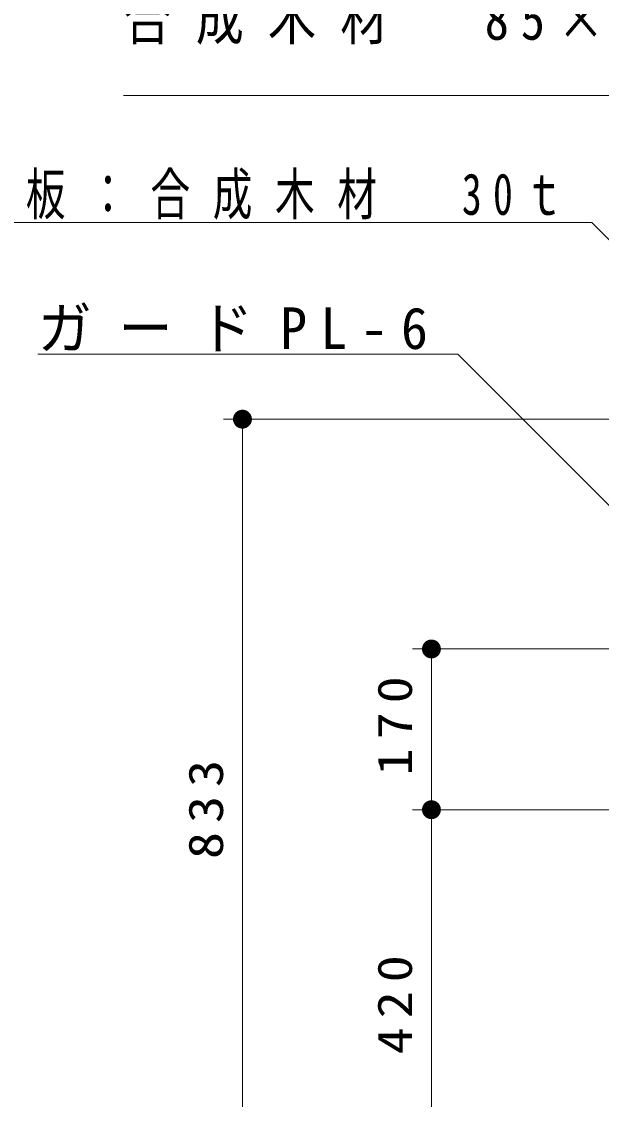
# Model space of a CAD drawing. Units: millimetres on the paper, scale 1:20. Extents: x -365 to 0, y -12 to 257.
# Drawn here: x -238 to -207.3, y 113.9 to 171 of the extents above; entities that cross this region are included whole.
import ezdxf

# ---------------------------------------------------------------- set-up
doc = ezdxf.new("R2010")
doc.units = ezdxf.units.MM
doc.layers.add('LY_1', color=7, linetype='Continuous', lineweight=25)
doc.styles.add('ＭＳ ゴシック', font='')
doc.styles.get('ＭＳ ゴシック').set_extended_font_data('MS Gothic')

# ---------------------------------------------------------------- blocks, each defined once
blk = doc.blocks.new('filled_dot')
at = {"color": 0, "linetype": 'Continuous', "lineweight": -2, "const_width": 1.25}
blk.add_lwpolyline([(-0.625, 0, 1), (0.625, 0, 1)], format="xyb", close=True, dxfattribs=at)

msp = doc.modelspace()

# ---------------------------------------------------------------- linework, layer by layer
at = {"layer": 'LY_1', "lineweight": 13}
for p, q in [((-232.61, 167.045), (-201.18, 167.045)), ((-241.071, 160.319), (-207.823, 160.319)), ((-207.823, 160.319), (-182.41, 134.906)), ((-237.14, 153.353), (-214.918, 153.353)), ((-214.918, 153.353), (-193.358, 131.793)), ((-167.301, 149.915), (-227.312, 149.915)), ((-226.312, 108.247), (-226.312, 149.915)), ((-187.138, 137.754), (-217.312, 137.754)), ((-216.312, 129.248), (-216.312, 137.754)), ((-205.611, 129.248), (-217.312, 129.248)), ((-205.611, 129.248), (-217.312, 129.248)), ((-216.312, 108.247), (-216.312, 129.248))]:
    msp.add_line(p, q, dxfattribs=at)

# ---------------------------------------------------------------- block references
at = {"layer": 'LY_1', "lineweight": 13, "xscale": 0.4, "yscale": 0.4}
for p, rotation in [((-226.312, 149.915), 270), ((-216.312, 137.754), 270), ((-216.312, 129.248), 270), ((-216.312, 129.248), 90)]:
    msp.add_blockref('filled_dot', p, dxfattribs=dict(at, rotation=rotation))

# ---------------------------------------------------------------- texts
at = {"layer": 'LY_1', "char_height": 2.199, "style": 'ＭＳ ゴシック'}
for s, insert, attachment_point in [('\\T1.5;\\W0.85;合成木材\u300085×40', (-232.61, 172.195), 1), ('\\T1.57;\\W0.7;座板：合成木材\u300030ｔ', (-241.071, 160.469), 7), ('\\T1.5;\\W0.95;ガードPL-6', (-237.14, 153.503), 7)]:
    msp.add_mtext(s, dxfattribs=dict(at, insert=insert, attachment_point=attachment_point))
at = {"layer": 'LY_1', "char_height": 1.833, "attachment_point": 8, "rotation": 90, "style": 'ＭＳ ゴシック'}
for s, insert in [('\\T1.33;\\W1.15;170', (-217.312, 133.922)), ('\\T1.33;\\W1.15;833', (-227.312, 129.497)), ('\\T1.33;\\W1.15;420', (-217.312, 119.162))]:
    msp.add_mtext(s, dxfattribs=dict(at, insert=insert))

doc.saveas('drawing.dxf')
